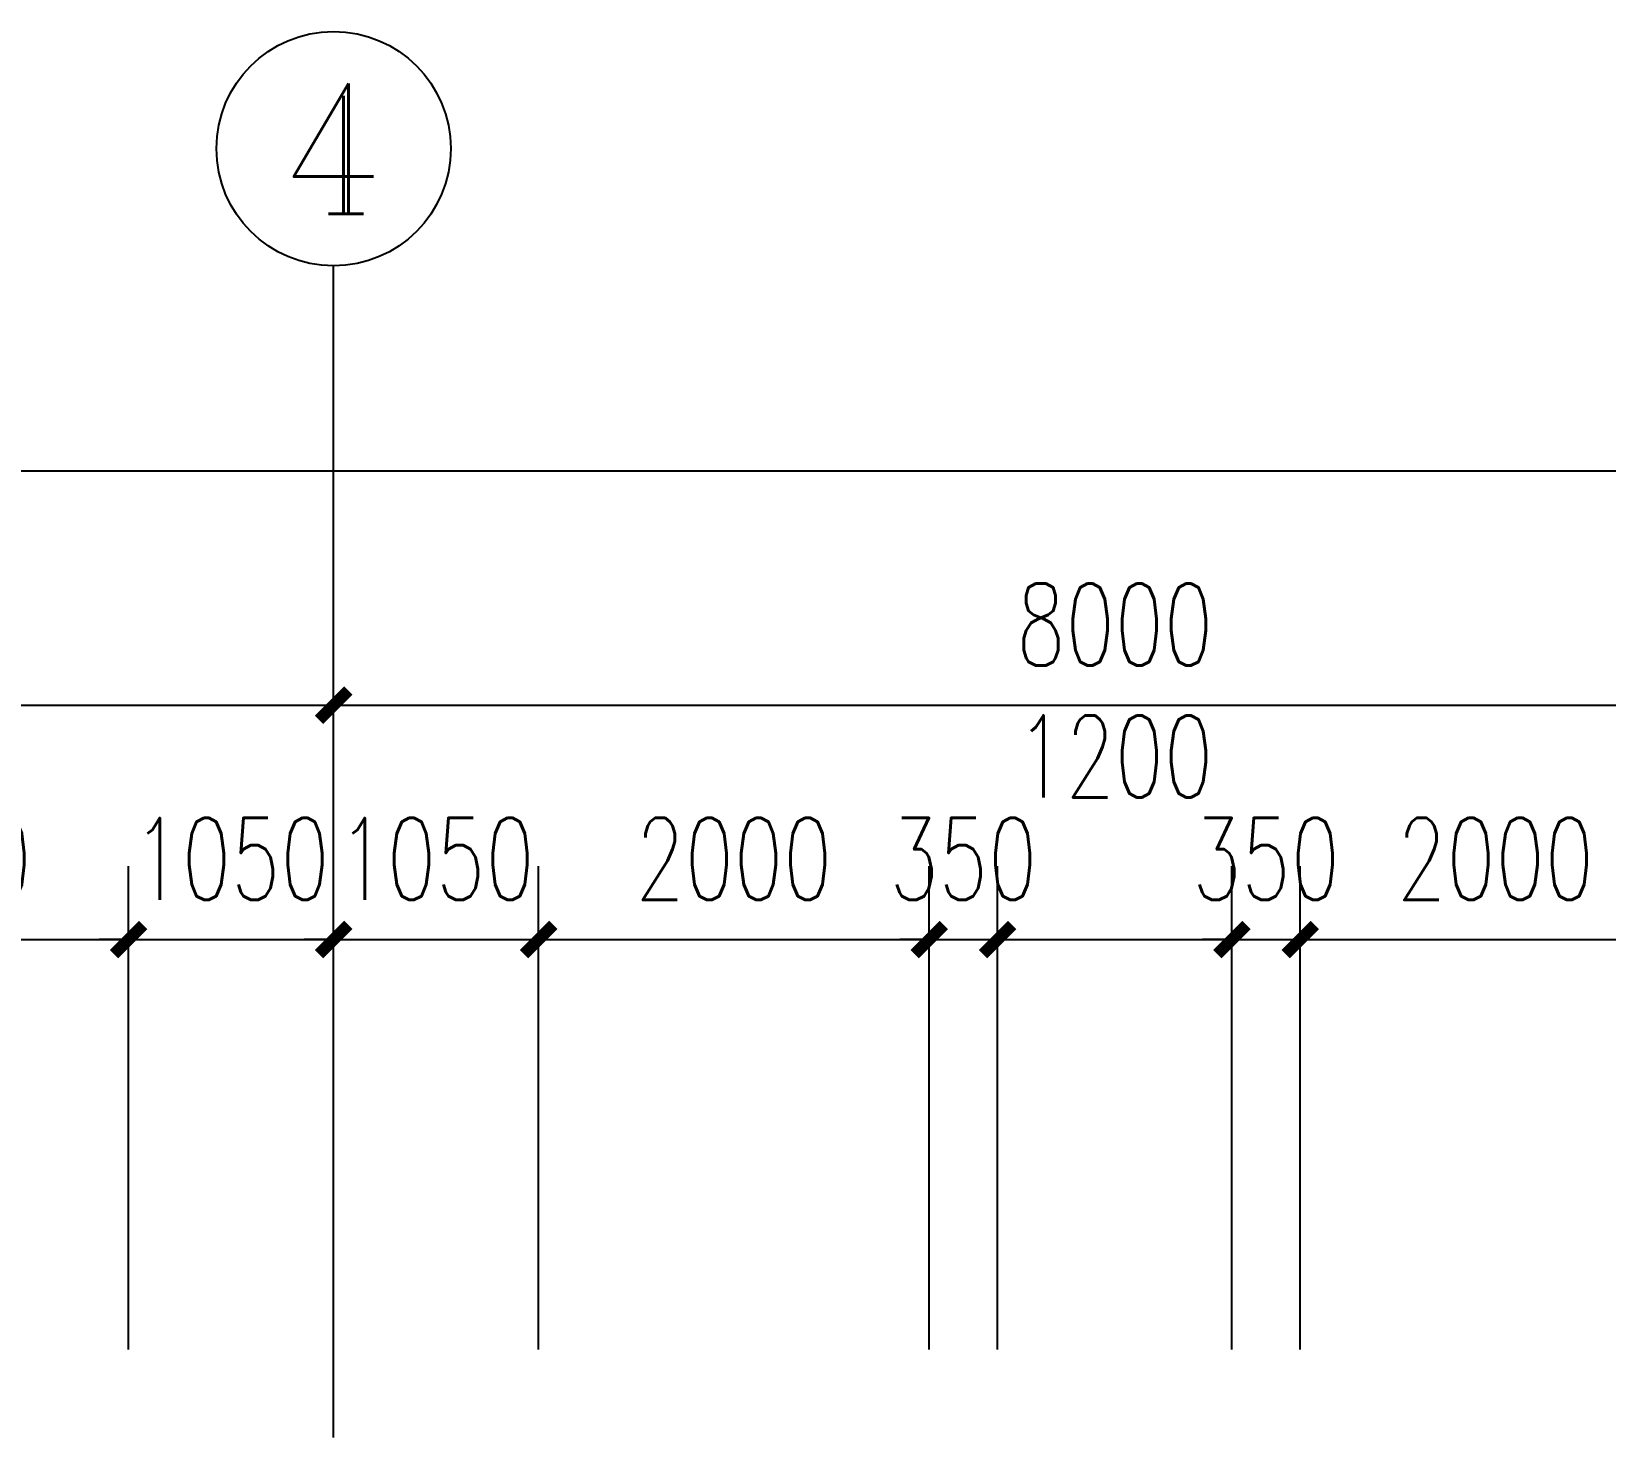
# Model space of a CAD drawing. Extents: x 0 to 2972856, y -1269770 to 0.
# Drawn here: x 2697609 to 2705669, y -1010756 to -1003556 of the extents above; entities that cross this region are included whole.
import ezdxf
from ezdxf.enums import TextEntityAlignment as Align

# ---------------------------------------------------------------- set-up
doc = ezdxf.new("R2010")
doc.units = 0
doc.header["$LTSCALE"] = 1000
doc.header["$PDSIZE"] = 50
doc.layers.add('1-建筑底图', color=8, linetype='Continuous')
doc.layers.add('AXIS_TEXT', color=7, linetype='Continuous')
doc.styles.add('_TCH_AXIS', font='COMPLEX', dxfattribs={"bigfont": 'GBCBIG'})
doc.styles.add('A_DIM_T3', font='SIMPLEX', dxfattribs={"width": 0.7, "bigfont": 'HZ'})
doc.styles.add('COMPLEX', font='COMPLEX')
doc.dimstyles.new('_TCH_ARCH&&150', dxfattribs={"dimtxt": 420, "dimasz": 150, "dimexe": 375, "dimexo": 450, "dimgap": 202.5, "dimtad": 1, "dimdec": 0, "dimzin": 0, "dimdsep": 46, "dimtxsty": 'A_DIM_T3', "dimblk": 'ARCHTICK', "dimcen": 0.09, "dimclrt": 7, "dimazin": 2, "dimtfac": 1, "dimtdec": 0, "dimtix": 1, "dimtmove": 2, "dimatfit": 3, "dimfxl": 150, "dimtolj": 1, "dimtzin": 0, "dimarcsym": 0})

# ---------------------------------------------------------------- blocks, each defined once
blk = doc.blocks.new('_ArchTick')
at = {"color": 0, "linetype": 'ByBlock', "const_width": 0.4}
blk.add_lwpolyline([(-0.5, -0.5), (0.5, 0.5)], dxfattribs=at)
blk = doc.blocks.new('*D221')
at = {"layer": '1-建筑底图', "color": 0, "lineweight": -2, "transparency": 16777216}
for p, q in [((-600, 79650), (-600, 84525)), ((106600, 79650), (106600, 84525)), ((-600, 84150), (106600, 84150))]:
    blk.add_line(p, q, dxfattribs=at)
at = {"layer": 'Defpoints', "color": 0, "transparency": 16777216}
for p in [(106600, 84150), (-600, 79200), (106600, 79200)]:
    blk.add_point(p, dxfattribs=at)
at = {"layer": '1-建筑底图', "color": 0, "lineweight": -2, "transparency": 16777216, "xscale": 150, "yscale": 150, "zscale": 150, "rotation": 180}
blk.add_blockref('_ArchTick', (-600, 84150), dxfattribs=at)
at = {"layer": '1-建筑底图', "color": 0, "lineweight": -2, "transparency": 16777216, "xscale": 150, "yscale": 150, "zscale": 150}
blk.add_blockref('_ArchTick', (106600, 84150), dxfattribs=at)
at = {"layer": '1-建筑底图', "color": 7, "transparency": 16777216, "insert": (53000, 84562.5), "char_height": 420, "attachment_point": 5, "style": 'A_DIM_T3'}
blk.add_mtext('\\A1;107200', dxfattribs=at)
blk = doc.blocks.new('*D225')
at = {"layer": '1-建筑底图', "color": 0, "lineweight": -2, "transparency": 16777216}
for p, q in [((15700, 79650), (15700, 83325)), ((23700, 79650), (23700, 83325)), ((15700, 82950), (23700, 82950))]:
    blk.add_line(p, q, dxfattribs=at)
at = {"layer": 'Defpoints', "color": 0, "transparency": 16777216}
for p in [(23700, 82950), (15700, 79200), (23700, 79200)]:
    blk.add_point(p, dxfattribs=at)
at = {"layer": '1-建筑底图', "color": 0, "lineweight": -2, "transparency": 16777216, "xscale": 150, "yscale": 150, "zscale": 150, "rotation": 180}
blk.add_blockref('_ArchTick', (15700, 82950), dxfattribs=at)
at = {"layer": '1-建筑底图', "color": 0, "lineweight": -2, "transparency": 16777216, "xscale": 150, "yscale": 150, "zscale": 150}
blk.add_blockref('_ArchTick', (23700, 82950), dxfattribs=at)
at = {"layer": '1-建筑底图', "color": 7, "transparency": 16777216, "insert": (19700, 83362.5), "char_height": 420, "attachment_point": 5, "style": 'A_DIM_T3'}
blk.add_mtext('\\A1;8000', dxfattribs=at)
blk = doc.blocks.new('*D226')
at = {"layer": '1-建筑底图', "color": 0, "lineweight": -2, "transparency": 16777216}
for p, q in [((23700, 79650), (23700, 83325)), ((31700, 79650), (31700, 83325)), ((23700, 82950), (31700, 82950))]:
    blk.add_line(p, q, dxfattribs=at)
at = {"layer": 'Defpoints', "color": 0, "transparency": 16777216}
for p in [(31700, 82950), (23700, 79200), (31700, 79200)]:
    blk.add_point(p, dxfattribs=at)
at = {"layer": '1-建筑底图', "color": 0, "lineweight": -2, "transparency": 16777216, "xscale": 150, "yscale": 150, "zscale": 150, "rotation": 180}
blk.add_blockref('_ArchTick', (23700, 82950), dxfattribs=at)
at = {"layer": '1-建筑底图', "color": 0, "lineweight": -2, "transparency": 16777216, "xscale": 150, "yscale": 150, "zscale": 150}
blk.add_blockref('_ArchTick', (31700, 82950), dxfattribs=at)
at = {"layer": '1-建筑底图', "color": 7, "transparency": 16777216, "insert": (27700, 83362.5), "char_height": 420, "attachment_point": 5, "style": 'A_DIM_T3'}
blk.add_mtext('\\A1;8000', dxfattribs=at)
blk = doc.blocks.new('*D325')
at = {"layer": '1-建筑底图', "color": 0, "lineweight": -2, "transparency": 16777216}
for p, q in [((28650, 79650), (28650, 82125)), ((30650, 79650), (30650, 82125)), ((28650, 81750), (30650, 81750))]:
    blk.add_line(p, q, dxfattribs=at)
at = {"layer": 'Defpoints', "color": 0, "transparency": 16777216}
for p in [(30650, 81750), (28650, 79200), (30650, 79200)]:
    blk.add_point(p, dxfattribs=at)
at = {"layer": '1-建筑底图', "color": 0, "lineweight": -2, "transparency": 16777216, "xscale": 150, "yscale": 150, "zscale": 150, "rotation": 180}
blk.add_blockref('_ArchTick', (28650, 81750), dxfattribs=at)
at = {"layer": '1-建筑底图', "color": 0, "lineweight": -2, "transparency": 16777216, "xscale": 150, "yscale": 150, "zscale": 150}
blk.add_blockref('_ArchTick', (30650, 81750), dxfattribs=at)
at = {"layer": '1-建筑底图', "color": 7, "transparency": 16777216, "insert": (29650, 82162.5), "char_height": 420, "attachment_point": 5, "style": 'A_DIM_T3'}
blk.add_mtext('\\A1;2000', dxfattribs=at)
blk = doc.blocks.new('*D326')
at = {"layer": '1-建筑底图', "color": 0, "lineweight": -2, "transparency": 16777216}
for p, q in [((28300, 79650), (28300, 82125)), ((28650, 79650), (28650, 82125)), ((28300, 81750), (28150, 81750)), ((28300, 81750), (28650, 81750)), ((28650, 81750), (28800, 81750))]:
    blk.add_line(p, q, dxfattribs=at)
at = {"layer": 'Defpoints', "color": 0, "transparency": 16777216}
for p in [(28650, 81750), (28300, 79200), (28650, 79200)]:
    blk.add_point(p, dxfattribs=at)
at = {"layer": '1-建筑底图', "color": 0, "lineweight": -2, "transparency": 16777216, "xscale": 150, "yscale": 150, "zscale": 150}
blk.add_blockref('_ArchTick', (28300, 81750), dxfattribs=at)
at = {"layer": '1-建筑底图', "color": 0, "lineweight": -2, "transparency": 16777216, "xscale": 150, "yscale": 150, "zscale": 150, "rotation": 180}
blk.add_blockref('_ArchTick', (28650, 81750), dxfattribs=at)
at = {"layer": '1-建筑底图', "color": 7, "transparency": 16777216, "insert": (28475, 82162.5), "char_height": 420, "attachment_point": 5, "style": 'A_DIM_T3'}
blk.add_mtext('\\A1;350', dxfattribs=at)
blk = doc.blocks.new('*D327')
at = {"layer": '1-建筑底图', "color": 0, "lineweight": -2, "transparency": 16777216}
for p, q in [((27100, 79650), (27100, 82125)), ((28300, 79650), (28300, 82125)), ((27100, 81750), (28300, 81750))]:
    blk.add_line(p, q, dxfattribs=at)
at = {"layer": 'Defpoints', "color": 0, "transparency": 16777216}
for p in [(28300, 81750), (27100, 79200), (28300, 79200)]:
    blk.add_point(p, dxfattribs=at)
at = {"layer": '1-建筑底图', "color": 0, "lineweight": -2, "transparency": 16777216, "xscale": 150, "yscale": 150, "zscale": 150, "rotation": 180}
blk.add_blockref('_ArchTick', (27100, 81750), dxfattribs=at)
at = {"layer": '1-建筑底图', "color": 0, "lineweight": -2, "transparency": 16777216, "xscale": 150, "yscale": 150, "zscale": 150}
blk.add_blockref('_ArchTick', (28300, 81750), dxfattribs=at)
at = {"layer": '1-建筑底图', "color": 7, "transparency": 16777216, "insert": (27700, 82687.5), "char_height": 420, "attachment_point": 5, "style": 'A_DIM_T3'}
blk.add_mtext('\\A1;1200', dxfattribs=at)
blk = doc.blocks.new('*D328')
at = {"layer": '1-建筑底图', "color": 0, "lineweight": -2, "transparency": 16777216}
for p, q in [((26750, 79650), (26750, 82125)), ((27100, 79650), (27100, 82125)), ((26750, 81750), (26600, 81750)), ((26750, 81750), (27100, 81750)), ((27100, 81750), (27250, 81750))]:
    blk.add_line(p, q, dxfattribs=at)
at = {"layer": 'Defpoints', "color": 0, "transparency": 16777216}
for p in [(27100, 81750), (26750, 79200), (27100, 79200)]:
    blk.add_point(p, dxfattribs=at)
at = {"layer": '1-建筑底图', "color": 0, "lineweight": -2, "transparency": 16777216, "xscale": 150, "yscale": 150, "zscale": 150}
blk.add_blockref('_ArchTick', (26750, 81750), dxfattribs=at)
at = {"layer": '1-建筑底图', "color": 0, "lineweight": -2, "transparency": 16777216, "xscale": 150, "yscale": 150, "zscale": 150, "rotation": 180}
blk.add_blockref('_ArchTick', (27100, 81750), dxfattribs=at)
at = {"layer": '1-建筑底图', "color": 7, "transparency": 16777216, "insert": (26925, 82162.5), "char_height": 420, "attachment_point": 5, "style": 'A_DIM_T3'}
blk.add_mtext('\\A1;350', dxfattribs=at)
blk = doc.blocks.new('*D329')
at = {"layer": '1-建筑底图', "color": 0, "lineweight": -2, "transparency": 16777216}
for p, q in [((24750, 79650), (24750, 82125)), ((26750, 79650), (26750, 82125)), ((24750, 81750), (26750, 81750))]:
    blk.add_line(p, q, dxfattribs=at)
at = {"layer": 'Defpoints', "color": 0, "transparency": 16777216}
for p in [(26750, 81750), (24750, 79200), (26750, 79200)]:
    blk.add_point(p, dxfattribs=at)
at = {"layer": '1-建筑底图', "color": 0, "lineweight": -2, "transparency": 16777216, "xscale": 150, "yscale": 150, "zscale": 150, "rotation": 180}
blk.add_blockref('_ArchTick', (24750, 81750), dxfattribs=at)
at = {"layer": '1-建筑底图', "color": 0, "lineweight": -2, "transparency": 16777216, "xscale": 150, "yscale": 150, "zscale": 150}
blk.add_blockref('_ArchTick', (26750, 81750), dxfattribs=at)
at = {"layer": '1-建筑底图', "color": 7, "transparency": 16777216, "insert": (25750, 82162.5), "char_height": 420, "attachment_point": 5, "style": 'A_DIM_T3'}
blk.add_mtext('\\A1;2000', dxfattribs=at)
blk = doc.blocks.new('*D330')
at = {"layer": '1-建筑底图', "color": 0, "lineweight": -2, "transparency": 16777216}
for p, q in [((23700, 79650), (23700, 82125)), ((24750, 79650), (24750, 82125)), ((23700, 81750), (23550, 81750)), ((23700, 81750), (24750, 81750)), ((24750, 81750), (24900, 81750))]:
    blk.add_line(p, q, dxfattribs=at)
at = {"layer": 'Defpoints', "color": 0, "transparency": 16777216}
for p in [(24750, 81750), (23700, 79200), (24750, 79200)]:
    blk.add_point(p, dxfattribs=at)
at = {"layer": '1-建筑底图', "color": 0, "lineweight": -2, "transparency": 16777216, "xscale": 150, "yscale": 150, "zscale": 150}
blk.add_blockref('_ArchTick', (23700, 81750), dxfattribs=at)
at = {"layer": '1-建筑底图', "color": 0, "lineweight": -2, "transparency": 16777216, "xscale": 150, "yscale": 150, "zscale": 150, "rotation": 180}
blk.add_blockref('_ArchTick', (24750, 81750), dxfattribs=at)
at = {"layer": '1-建筑底图', "color": 7, "transparency": 16777216, "insert": (24225, 82162.5), "char_height": 420, "attachment_point": 5, "style": 'A_DIM_T3'}
blk.add_mtext('\\A1;1050', dxfattribs=at)
blk = doc.blocks.new('*D331')
at = {"layer": '1-建筑底图', "color": 0, "lineweight": -2, "transparency": 16777216}
for p, q in [((22650, 79650), (22650, 82125)), ((23700, 79650), (23700, 82125)), ((22650, 81750), (22500, 81750)), ((22650, 81750), (23700, 81750)), ((23700, 81750), (23850, 81750))]:
    blk.add_line(p, q, dxfattribs=at)
at = {"layer": 'Defpoints', "color": 0, "transparency": 16777216}
for p in [(23700, 81750), (22650, 79200), (23700, 79200)]:
    blk.add_point(p, dxfattribs=at)
at = {"layer": '1-建筑底图', "color": 0, "lineweight": -2, "transparency": 16777216, "xscale": 150, "yscale": 150, "zscale": 150}
blk.add_blockref('_ArchTick', (22650, 81750), dxfattribs=at)
at = {"layer": '1-建筑底图', "color": 0, "lineweight": -2, "transparency": 16777216, "xscale": 150, "yscale": 150, "zscale": 150, "rotation": 180}
blk.add_blockref('_ArchTick', (23700, 81750), dxfattribs=at)
at = {"layer": '1-建筑底图', "color": 7, "transparency": 16777216, "insert": (23175, 82162.5), "char_height": 420, "attachment_point": 5, "style": 'A_DIM_T3'}
blk.add_mtext('\\A1;1050', dxfattribs=at)
blk = doc.blocks.new('*D332')
at = {"layer": '1-建筑底图', "color": 0, "lineweight": -2, "transparency": 16777216}
for p, q in [((20650, 79650), (20650, 82125)), ((22650, 79650), (22650, 82125)), ((20650, 81750), (22650, 81750))]:
    blk.add_line(p, q, dxfattribs=at)
at = {"layer": 'Defpoints', "color": 0, "transparency": 16777216}
for p in [(22650, 81750), (20650, 79200), (22650, 79200)]:
    blk.add_point(p, dxfattribs=at)
at = {"layer": '1-建筑底图', "color": 0, "lineweight": -2, "transparency": 16777216, "xscale": 150, "yscale": 150, "zscale": 150, "rotation": 180}
blk.add_blockref('_ArchTick', (20650, 81750), dxfattribs=at)
at = {"layer": '1-建筑底图', "color": 0, "lineweight": -2, "transparency": 16777216, "xscale": 150, "yscale": 150, "zscale": 150}
blk.add_blockref('_ArchTick', (22650, 81750), dxfattribs=at)
at = {"layer": '1-建筑底图', "color": 7, "transparency": 16777216, "insert": (21650, 82162.5), "char_height": 420, "attachment_point": 5, "style": 'A_DIM_T3'}
blk.add_mtext('\\A1;2000', dxfattribs=at)
blk = doc.blocks.new('*D836')
at = {"layer": '1-建筑底图', "color": 0, "lineweight": -2, "transparency": 16777216}
for p, q in [((-600, 79650), (-600, 84525)), ((106600, 79650), (106600, 84525)), ((-600, 84150), (106600, 84150))]:
    blk.add_line(p, q, dxfattribs=at)
at = {"layer": 'Defpoints', "color": 0, "transparency": 16777216}
for p in [(106600, 84150), (-600, 79200), (106600, 79200)]:
    blk.add_point(p, dxfattribs=at)
at = {"layer": '1-建筑底图', "color": 0, "lineweight": -2, "transparency": 16777216, "xscale": 150, "yscale": 150, "zscale": 150, "rotation": 180}
blk.add_blockref('_ArchTick', (-600, 84150), dxfattribs=at)
at = {"layer": '1-建筑底图', "color": 0, "lineweight": -2, "transparency": 16777216, "xscale": 150, "yscale": 150, "zscale": 150}
blk.add_blockref('_ArchTick', (106600, 84150), dxfattribs=at)
at = {"layer": '1-建筑底图', "color": 7, "transparency": 16777216, "insert": (53000, 84562.5), "char_height": 420, "attachment_point": 5, "style": 'A_DIM_T3'}
blk.add_mtext('\\A1;107200', dxfattribs=at)
blk = doc.blocks.new('*D840')
at = {"layer": '1-建筑底图', "color": 0, "lineweight": -2, "transparency": 16777216}
for p, q in [((15700, 79650), (15700, 83325)), ((23700, 79650), (23700, 83325)), ((15700, 82950), (23700, 82950))]:
    blk.add_line(p, q, dxfattribs=at)
at = {"layer": 'Defpoints', "color": 0, "transparency": 16777216}
for p in [(23700, 82950), (15700, 79200), (23700, 79200)]:
    blk.add_point(p, dxfattribs=at)
at = {"layer": '1-建筑底图', "color": 0, "lineweight": -2, "transparency": 16777216, "xscale": 150, "yscale": 150, "zscale": 150, "rotation": 180}
blk.add_blockref('_ArchTick', (15700, 82950), dxfattribs=at)
at = {"layer": '1-建筑底图', "color": 0, "lineweight": -2, "transparency": 16777216, "xscale": 150, "yscale": 150, "zscale": 150}
blk.add_blockref('_ArchTick', (23700, 82950), dxfattribs=at)
at = {"layer": '1-建筑底图', "color": 7, "transparency": 16777216, "insert": (19700, 83362.5), "char_height": 420, "attachment_point": 5, "style": 'A_DIM_T3'}
blk.add_mtext('\\A1;8000', dxfattribs=at)
blk = doc.blocks.new('*D841')
at = {"layer": '1-建筑底图', "color": 0, "lineweight": -2, "transparency": 16777216}
for p, q in [((23700, 79650), (23700, 83325)), ((31700, 79650), (31700, 83325)), ((23700, 82950), (31700, 82950))]:
    blk.add_line(p, q, dxfattribs=at)
at = {"layer": 'Defpoints', "color": 0, "transparency": 16777216}
for p in [(31700, 82950), (23700, 79200), (31700, 79200)]:
    blk.add_point(p, dxfattribs=at)
at = {"layer": '1-建筑底图', "color": 0, "lineweight": -2, "transparency": 16777216, "xscale": 150, "yscale": 150, "zscale": 150, "rotation": 180}
blk.add_blockref('_ArchTick', (23700, 82950), dxfattribs=at)
at = {"layer": '1-建筑底图', "color": 0, "lineweight": -2, "transparency": 16777216, "xscale": 150, "yscale": 150, "zscale": 150}
blk.add_blockref('_ArchTick', (31700, 82950), dxfattribs=at)
at = {"layer": '1-建筑底图', "color": 7, "transparency": 16777216, "insert": (27700, 83362.5), "char_height": 420, "attachment_point": 5, "style": 'A_DIM_T3'}
blk.add_mtext('\\A1;8000', dxfattribs=at)
blk = doc.blocks.new('*D940')
at = {"layer": '1-建筑底图', "color": 0, "lineweight": -2, "transparency": 16777216}
for p, q in [((28650, 79650), (28650, 82125)), ((30650, 79650), (30650, 82125)), ((28650, 81750), (30650, 81750))]:
    blk.add_line(p, q, dxfattribs=at)
at = {"layer": 'Defpoints', "color": 0, "transparency": 16777216}
for p in [(30650, 81750), (28650, 79200), (30650, 79200)]:
    blk.add_point(p, dxfattribs=at)
at = {"layer": '1-建筑底图', "color": 0, "lineweight": -2, "transparency": 16777216, "xscale": 150, "yscale": 150, "zscale": 150, "rotation": 180}
blk.add_blockref('_ArchTick', (28650, 81750), dxfattribs=at)
at = {"layer": '1-建筑底图', "color": 0, "lineweight": -2, "transparency": 16777216, "xscale": 150, "yscale": 150, "zscale": 150}
blk.add_blockref('_ArchTick', (30650, 81750), dxfattribs=at)
at = {"layer": '1-建筑底图', "color": 7, "transparency": 16777216, "insert": (29650, 82162.5), "char_height": 420, "attachment_point": 5, "style": 'A_DIM_T3'}
blk.add_mtext('\\A1;2000', dxfattribs=at)
blk = doc.blocks.new('*D941')
at = {"layer": '1-建筑底图', "color": 0, "lineweight": -2, "transparency": 16777216}
for p, q in [((28300, 79650), (28300, 82125)), ((28650, 79650), (28650, 82125)), ((28300, 81750), (28150, 81750)), ((28300, 81750), (28650, 81750)), ((28650, 81750), (28800, 81750))]:
    blk.add_line(p, q, dxfattribs=at)
at = {"layer": 'Defpoints', "color": 0, "transparency": 16777216}
for p in [(28650, 81750), (28300, 79200), (28650, 79200)]:
    blk.add_point(p, dxfattribs=at)
at = {"layer": '1-建筑底图', "color": 0, "lineweight": -2, "transparency": 16777216, "xscale": 150, "yscale": 150, "zscale": 150}
blk.add_blockref('_ArchTick', (28300, 81750), dxfattribs=at)
at = {"layer": '1-建筑底图', "color": 0, "lineweight": -2, "transparency": 16777216, "xscale": 150, "yscale": 150, "zscale": 150, "rotation": 180}
blk.add_blockref('_ArchTick', (28650, 81750), dxfattribs=at)
at = {"layer": '1-建筑底图', "color": 7, "transparency": 16777216, "insert": (28475, 82162.5), "char_height": 420, "attachment_point": 5, "style": 'A_DIM_T3'}
blk.add_mtext('\\A1;350', dxfattribs=at)
blk = doc.blocks.new('*D942')
at = {"layer": '1-建筑底图', "color": 0, "lineweight": -2, "transparency": 16777216}
for p, q in [((27100, 79650), (27100, 82125)), ((28300, 79650), (28300, 82125)), ((27100, 81750), (28300, 81750))]:
    blk.add_line(p, q, dxfattribs=at)
at = {"layer": 'Defpoints', "color": 0, "transparency": 16777216}
for p in [(28300, 81750), (27100, 79200), (28300, 79200)]:
    blk.add_point(p, dxfattribs=at)
at = {"layer": '1-建筑底图', "color": 0, "lineweight": -2, "transparency": 16777216, "xscale": 150, "yscale": 150, "zscale": 150, "rotation": 180}
blk.add_blockref('_ArchTick', (27100, 81750), dxfattribs=at)
at = {"layer": '1-建筑底图', "color": 0, "lineweight": -2, "transparency": 16777216, "xscale": 150, "yscale": 150, "zscale": 150}
blk.add_blockref('_ArchTick', (28300, 81750), dxfattribs=at)
at = {"layer": '1-建筑底图', "color": 7, "transparency": 16777216, "insert": (27700, 82687.5), "char_height": 420, "attachment_point": 5, "style": 'A_DIM_T3'}
blk.add_mtext('\\A1;1200', dxfattribs=at)
blk = doc.blocks.new('*D943')
at = {"layer": '1-建筑底图', "color": 0, "lineweight": -2, "transparency": 16777216}
for p, q in [((26750, 79650), (26750, 82125)), ((27100, 79650), (27100, 82125)), ((26750, 81750), (26600, 81750)), ((26750, 81750), (27100, 81750)), ((27100, 81750), (27250, 81750))]:
    blk.add_line(p, q, dxfattribs=at)
at = {"layer": 'Defpoints', "color": 0, "transparency": 16777216}
for p in [(27100, 81750), (26750, 79200), (27100, 79200)]:
    blk.add_point(p, dxfattribs=at)
at = {"layer": '1-建筑底图', "color": 0, "lineweight": -2, "transparency": 16777216, "xscale": 150, "yscale": 150, "zscale": 150}
blk.add_blockref('_ArchTick', (26750, 81750), dxfattribs=at)
at = {"layer": '1-建筑底图', "color": 0, "lineweight": -2, "transparency": 16777216, "xscale": 150, "yscale": 150, "zscale": 150, "rotation": 180}
blk.add_blockref('_ArchTick', (27100, 81750), dxfattribs=at)
at = {"layer": '1-建筑底图', "color": 7, "transparency": 16777216, "insert": (26925, 82162.5), "char_height": 420, "attachment_point": 5, "style": 'A_DIM_T3'}
blk.add_mtext('\\A1;350', dxfattribs=at)
blk = doc.blocks.new('*D944')
at = {"layer": '1-建筑底图', "color": 0, "lineweight": -2, "transparency": 16777216}
for p, q in [((24750, 79650), (24750, 82125)), ((26750, 79650), (26750, 82125)), ((24750, 81750), (26750, 81750))]:
    blk.add_line(p, q, dxfattribs=at)
at = {"layer": 'Defpoints', "color": 0, "transparency": 16777216}
for p in [(26750, 81750), (24750, 79200), (26750, 79200)]:
    blk.add_point(p, dxfattribs=at)
at = {"layer": '1-建筑底图', "color": 0, "lineweight": -2, "transparency": 16777216, "xscale": 150, "yscale": 150, "zscale": 150, "rotation": 180}
blk.add_blockref('_ArchTick', (24750, 81750), dxfattribs=at)
at = {"layer": '1-建筑底图', "color": 0, "lineweight": -2, "transparency": 16777216, "xscale": 150, "yscale": 150, "zscale": 150}
blk.add_blockref('_ArchTick', (26750, 81750), dxfattribs=at)
at = {"layer": '1-建筑底图', "color": 7, "transparency": 16777216, "insert": (25750, 82162.5), "char_height": 420, "attachment_point": 5, "style": 'A_DIM_T3'}
blk.add_mtext('\\A1;2000', dxfattribs=at)
blk = doc.blocks.new('*D945')
at = {"layer": '1-建筑底图', "color": 0, "lineweight": -2, "transparency": 16777216}
for p, q in [((23700, 79650), (23700, 82125)), ((24750, 79650), (24750, 82125)), ((23700, 81750), (23550, 81750)), ((23700, 81750), (24750, 81750)), ((24750, 81750), (24900, 81750))]:
    blk.add_line(p, q, dxfattribs=at)
at = {"layer": 'Defpoints', "color": 0, "transparency": 16777216}
for p in [(24750, 81750), (23700, 79200), (24750, 79200)]:
    blk.add_point(p, dxfattribs=at)
at = {"layer": '1-建筑底图', "color": 0, "lineweight": -2, "transparency": 16777216, "xscale": 150, "yscale": 150, "zscale": 150}
blk.add_blockref('_ArchTick', (23700, 81750), dxfattribs=at)
at = {"layer": '1-建筑底图', "color": 0, "lineweight": -2, "transparency": 16777216, "xscale": 150, "yscale": 150, "zscale": 150, "rotation": 180}
blk.add_blockref('_ArchTick', (24750, 81750), dxfattribs=at)
at = {"layer": '1-建筑底图', "color": 7, "transparency": 16777216, "insert": (24225, 82162.5), "char_height": 420, "attachment_point": 5, "style": 'A_DIM_T3'}
blk.add_mtext('\\A1;1050', dxfattribs=at)
blk = doc.blocks.new('*D946')
at = {"layer": '1-建筑底图', "color": 0, "lineweight": -2, "transparency": 16777216}
for p, q in [((22650, 79650), (22650, 82125)), ((23700, 79650), (23700, 82125)), ((22650, 81750), (22500, 81750)), ((22650, 81750), (23700, 81750)), ((23700, 81750), (23850, 81750))]:
    blk.add_line(p, q, dxfattribs=at)
at = {"layer": 'Defpoints', "color": 0, "transparency": 16777216}
for p in [(23700, 81750), (22650, 79200), (23700, 79200)]:
    blk.add_point(p, dxfattribs=at)
at = {"layer": '1-建筑底图', "color": 0, "lineweight": -2, "transparency": 16777216, "xscale": 150, "yscale": 150, "zscale": 150}
blk.add_blockref('_ArchTick', (22650, 81750), dxfattribs=at)
at = {"layer": '1-建筑底图', "color": 0, "lineweight": -2, "transparency": 16777216, "xscale": 150, "yscale": 150, "zscale": 150, "rotation": 180}
blk.add_blockref('_ArchTick', (23700, 81750), dxfattribs=at)
at = {"layer": '1-建筑底图', "color": 7, "transparency": 16777216, "insert": (23175, 82162.5), "char_height": 420, "attachment_point": 5, "style": 'A_DIM_T3'}
blk.add_mtext('\\A1;1050', dxfattribs=at)
blk = doc.blocks.new('*D947')
at = {"layer": '1-建筑底图', "color": 0, "lineweight": -2, "transparency": 16777216}
for p, q in [((20650, 79650), (20650, 82125)), ((22650, 79650), (22650, 82125)), ((20650, 81750), (22650, 81750))]:
    blk.add_line(p, q, dxfattribs=at)
at = {"layer": 'Defpoints', "color": 0, "transparency": 16777216}
for p in [(22650, 81750), (20650, 79200), (22650, 79200)]:
    blk.add_point(p, dxfattribs=at)
at = {"layer": '1-建筑底图', "color": 0, "lineweight": -2, "transparency": 16777216, "xscale": 150, "yscale": 150, "zscale": 150, "rotation": 180}
blk.add_blockref('_ArchTick', (20650, 81750), dxfattribs=at)
at = {"layer": '1-建筑底图', "color": 0, "lineweight": -2, "transparency": 16777216, "xscale": 150, "yscale": 150, "zscale": 150}
blk.add_blockref('_ArchTick', (22650, 81750), dxfattribs=at)
at = {"layer": '1-建筑底图', "color": 7, "transparency": 16777216, "insert": (21650, 82162.5), "char_height": 420, "attachment_point": 5, "style": 'A_DIM_T3'}
blk.add_mtext('\\A1;2000', dxfattribs=at)
blk = doc.blocks.new('_AXISO')
blk.add_circle((0, 0), 0.5)
at = {"layer": 'AXIS_TEXT', "style": 'COMPLEX', "width": 1.041667}
blk.add_attdef('A', text='', height=0.56, dxfattribs=at).set_placement((-0.25, -0.28), (0.25, -0.28), align=Align.FIT)
blk = doc.blocks.new('*D439')
at = {"layer": '1-建筑底图', "color": 0, "lineweight": -2, "transparency": 16777216}
for p, q in [((-600, 79650), (-600, 84525)), ((106600, 79650), (106600, 84525)), ((-600, 84150), (106600, 84150))]:
    blk.add_line(p, q, dxfattribs=at)
at = {"layer": 'Defpoints', "color": 0, "transparency": 16777216}
for p in [(106600, 84150), (-600, 79200), (106600, 79200)]:
    blk.add_point(p, dxfattribs=at)
at = {"layer": '1-建筑底图', "color": 0, "lineweight": -2, "transparency": 16777216, "xscale": 150, "yscale": 150, "zscale": 150, "rotation": 180}
blk.add_blockref('_ArchTick', (-600, 84150), dxfattribs=at)
at = {"layer": '1-建筑底图', "color": 0, "lineweight": -2, "transparency": 16777216, "xscale": 150, "yscale": 150, "zscale": 150}
blk.add_blockref('_ArchTick', (106600, 84150), dxfattribs=at)
at = {"layer": '1-建筑底图', "color": 7, "transparency": 16777216, "insert": (53000, 84562.5), "char_height": 420, "attachment_point": 5, "style": 'A_DIM_T3'}
blk.add_mtext('\\A1;107200', dxfattribs=at)
blk = doc.blocks.new('*D443')
at = {"layer": '1-建筑底图', "color": 0, "lineweight": -2, "transparency": 16777216}
for p, q in [((15700, 79650), (15700, 83325)), ((23700, 79650), (23700, 83325)), ((15700, 82950), (23700, 82950))]:
    blk.add_line(p, q, dxfattribs=at)
at = {"layer": 'Defpoints', "color": 0, "transparency": 16777216}
for p in [(23700, 82950), (15700, 79200), (23700, 79200)]:
    blk.add_point(p, dxfattribs=at)
at = {"layer": '1-建筑底图', "color": 0, "lineweight": -2, "transparency": 16777216, "xscale": 150, "yscale": 150, "zscale": 150, "rotation": 180}
blk.add_blockref('_ArchTick', (15700, 82950), dxfattribs=at)
at = {"layer": '1-建筑底图', "color": 0, "lineweight": -2, "transparency": 16777216, "xscale": 150, "yscale": 150, "zscale": 150}
blk.add_blockref('_ArchTick', (23700, 82950), dxfattribs=at)
at = {"layer": '1-建筑底图', "color": 7, "transparency": 16777216, "insert": (19700, 83362.5), "char_height": 420, "attachment_point": 5, "style": 'A_DIM_T3'}
blk.add_mtext('\\A1;8000', dxfattribs=at)
blk = doc.blocks.new('*D444')
at = {"layer": '1-建筑底图', "color": 0, "lineweight": -2, "transparency": 16777216}
for p, q in [((23700, 79650), (23700, 83325)), ((31700, 79650), (31700, 83325)), ((23700, 82950), (31700, 82950))]:
    blk.add_line(p, q, dxfattribs=at)
at = {"layer": 'Defpoints', "color": 0, "transparency": 16777216}
for p in [(31700, 82950), (23700, 79200), (31700, 79200)]:
    blk.add_point(p, dxfattribs=at)
at = {"layer": '1-建筑底图', "color": 0, "lineweight": -2, "transparency": 16777216, "xscale": 150, "yscale": 150, "zscale": 150, "rotation": 180}
blk.add_blockref('_ArchTick', (23700, 82950), dxfattribs=at)
at = {"layer": '1-建筑底图', "color": 0, "lineweight": -2, "transparency": 16777216, "xscale": 150, "yscale": 150, "zscale": 150}
blk.add_blockref('_ArchTick', (31700, 82950), dxfattribs=at)
at = {"layer": '1-建筑底图', "color": 7, "transparency": 16777216, "insert": (27700, 83362.5), "char_height": 420, "attachment_point": 5, "style": 'A_DIM_T3'}
blk.add_mtext('\\A1;8000', dxfattribs=at)
blk = doc.blocks.new('*D543')
at = {"layer": '1-建筑底图', "color": 0, "lineweight": -2, "transparency": 16777216}
for p, q in [((28650, 79650), (28650, 82125)), ((30650, 79650), (30650, 82125)), ((28650, 81750), (30650, 81750))]:
    blk.add_line(p, q, dxfattribs=at)
at = {"layer": 'Defpoints', "color": 0, "transparency": 16777216}
for p in [(30650, 81750), (28650, 79200), (30650, 79200)]:
    blk.add_point(p, dxfattribs=at)
at = {"layer": '1-建筑底图', "color": 0, "lineweight": -2, "transparency": 16777216, "xscale": 150, "yscale": 150, "zscale": 150, "rotation": 180}
blk.add_blockref('_ArchTick', (28650, 81750), dxfattribs=at)
at = {"layer": '1-建筑底图', "color": 0, "lineweight": -2, "transparency": 16777216, "xscale": 150, "yscale": 150, "zscale": 150}
blk.add_blockref('_ArchTick', (30650, 81750), dxfattribs=at)
at = {"layer": '1-建筑底图', "color": 7, "transparency": 16777216, "insert": (29650, 82162.5), "char_height": 420, "attachment_point": 5, "style": 'A_DIM_T3'}
blk.add_mtext('\\A1;2000', dxfattribs=at)
blk = doc.blocks.new('*D544')
at = {"layer": '1-建筑底图', "color": 0, "lineweight": -2, "transparency": 16777216}
for p, q in [((28300, 79650), (28300, 82125)), ((28650, 79650), (28650, 82125)), ((28300, 81750), (28150, 81750)), ((28300, 81750), (28650, 81750)), ((28650, 81750), (28800, 81750))]:
    blk.add_line(p, q, dxfattribs=at)
at = {"layer": 'Defpoints', "color": 0, "transparency": 16777216}
for p in [(28650, 81750), (28300, 79200), (28650, 79200)]:
    blk.add_point(p, dxfattribs=at)
at = {"layer": '1-建筑底图', "color": 0, "lineweight": -2, "transparency": 16777216, "xscale": 150, "yscale": 150, "zscale": 150}
blk.add_blockref('_ArchTick', (28300, 81750), dxfattribs=at)
at = {"layer": '1-建筑底图', "color": 0, "lineweight": -2, "transparency": 16777216, "xscale": 150, "yscale": 150, "zscale": 150, "rotation": 180}
blk.add_blockref('_ArchTick', (28650, 81750), dxfattribs=at)
at = {"layer": '1-建筑底图', "color": 7, "transparency": 16777216, "insert": (28475, 82162.5), "char_height": 420, "attachment_point": 5, "style": 'A_DIM_T3'}
blk.add_mtext('\\A1;350', dxfattribs=at)
blk = doc.blocks.new('*D545')
at = {"layer": '1-建筑底图', "color": 0, "lineweight": -2, "transparency": 16777216}
for p, q in [((27100, 79650), (27100, 82125)), ((28300, 79650), (28300, 82125)), ((27100, 81750), (28300, 81750))]:
    blk.add_line(p, q, dxfattribs=at)
at = {"layer": 'Defpoints', "color": 0, "transparency": 16777216}
for p in [(28300, 81750), (27100, 79200), (28300, 79200)]:
    blk.add_point(p, dxfattribs=at)
at = {"layer": '1-建筑底图', "color": 0, "lineweight": -2, "transparency": 16777216, "xscale": 150, "yscale": 150, "zscale": 150, "rotation": 180}
blk.add_blockref('_ArchTick', (27100, 81750), dxfattribs=at)
at = {"layer": '1-建筑底图', "color": 0, "lineweight": -2, "transparency": 16777216, "xscale": 150, "yscale": 150, "zscale": 150}
blk.add_blockref('_ArchTick', (28300, 81750), dxfattribs=at)
at = {"layer": '1-建筑底图', "color": 7, "transparency": 16777216, "insert": (27700, 82687.5), "char_height": 420, "attachment_point": 5, "style": 'A_DIM_T3'}
blk.add_mtext('\\A1;1200', dxfattribs=at)
blk = doc.blocks.new('*D546')
at = {"layer": '1-建筑底图', "color": 0, "lineweight": -2, "transparency": 16777216}
for p, q in [((26750, 79650), (26750, 82125)), ((27100, 79650), (27100, 82125)), ((26750, 81750), (26600, 81750)), ((26750, 81750), (27100, 81750)), ((27100, 81750), (27250, 81750))]:
    blk.add_line(p, q, dxfattribs=at)
at = {"layer": 'Defpoints', "color": 0, "transparency": 16777216}
for p in [(27100, 81750), (26750, 79200), (27100, 79200)]:
    blk.add_point(p, dxfattribs=at)
at = {"layer": '1-建筑底图', "color": 0, "lineweight": -2, "transparency": 16777216, "xscale": 150, "yscale": 150, "zscale": 150}
blk.add_blockref('_ArchTick', (26750, 81750), dxfattribs=at)
at = {"layer": '1-建筑底图', "color": 0, "lineweight": -2, "transparency": 16777216, "xscale": 150, "yscale": 150, "zscale": 150, "rotation": 180}
blk.add_blockref('_ArchTick', (27100, 81750), dxfattribs=at)
at = {"layer": '1-建筑底图', "color": 7, "transparency": 16777216, "insert": (26925, 82162.5), "char_height": 420, "attachment_point": 5, "style": 'A_DIM_T3'}
blk.add_mtext('\\A1;350', dxfattribs=at)
blk = doc.blocks.new('*D547')
at = {"layer": '1-建筑底图', "color": 0, "lineweight": -2, "transparency": 16777216}
for p, q in [((24750, 79650), (24750, 82125)), ((26750, 79650), (26750, 82125)), ((24750, 81750), (26750, 81750))]:
    blk.add_line(p, q, dxfattribs=at)
at = {"layer": 'Defpoints', "color": 0, "transparency": 16777216}
for p in [(26750, 81750), (24750, 79200), (26750, 79200)]:
    blk.add_point(p, dxfattribs=at)
at = {"layer": '1-建筑底图', "color": 0, "lineweight": -2, "transparency": 16777216, "xscale": 150, "yscale": 150, "zscale": 150, "rotation": 180}
blk.add_blockref('_ArchTick', (24750, 81750), dxfattribs=at)
at = {"layer": '1-建筑底图', "color": 0, "lineweight": -2, "transparency": 16777216, "xscale": 150, "yscale": 150, "zscale": 150}
blk.add_blockref('_ArchTick', (26750, 81750), dxfattribs=at)
at = {"layer": '1-建筑底图', "color": 7, "transparency": 16777216, "insert": (25750, 82162.5), "char_height": 420, "attachment_point": 5, "style": 'A_DIM_T3'}
blk.add_mtext('\\A1;2000', dxfattribs=at)
blk = doc.blocks.new('*D548')
at = {"layer": '1-建筑底图', "color": 0, "lineweight": -2, "transparency": 16777216}
for p, q in [((23700, 79650), (23700, 82125)), ((24750, 79650), (24750, 82125)), ((23700, 81750), (23550, 81750)), ((23700, 81750), (24750, 81750)), ((24750, 81750), (24900, 81750))]:
    blk.add_line(p, q, dxfattribs=at)
at = {"layer": 'Defpoints', "color": 0, "transparency": 16777216}
for p in [(24750, 81750), (23700, 79200), (24750, 79200)]:
    blk.add_point(p, dxfattribs=at)
at = {"layer": '1-建筑底图', "color": 0, "lineweight": -2, "transparency": 16777216, "xscale": 150, "yscale": 150, "zscale": 150}
blk.add_blockref('_ArchTick', (23700, 81750), dxfattribs=at)
at = {"layer": '1-建筑底图', "color": 0, "lineweight": -2, "transparency": 16777216, "xscale": 150, "yscale": 150, "zscale": 150, "rotation": 180}
blk.add_blockref('_ArchTick', (24750, 81750), dxfattribs=at)
at = {"layer": '1-建筑底图', "color": 7, "transparency": 16777216, "insert": (24225, 82162.5), "char_height": 420, "attachment_point": 5, "style": 'A_DIM_T3'}
blk.add_mtext('\\A1;1050', dxfattribs=at)
blk = doc.blocks.new('*D549')
at = {"layer": '1-建筑底图', "color": 0, "lineweight": -2, "transparency": 16777216}
for p, q in [((22650, 79650), (22650, 82125)), ((23700, 79650), (23700, 82125)), ((22650, 81750), (22500, 81750)), ((22650, 81750), (23700, 81750)), ((23700, 81750), (23850, 81750))]:
    blk.add_line(p, q, dxfattribs=at)
at = {"layer": 'Defpoints', "color": 0, "transparency": 16777216}
for p in [(23700, 81750), (22650, 79200), (23700, 79200)]:
    blk.add_point(p, dxfattribs=at)
at = {"layer": '1-建筑底图', "color": 0, "lineweight": -2, "transparency": 16777216, "xscale": 150, "yscale": 150, "zscale": 150}
blk.add_blockref('_ArchTick', (22650, 81750), dxfattribs=at)
at = {"layer": '1-建筑底图', "color": 0, "lineweight": -2, "transparency": 16777216, "xscale": 150, "yscale": 150, "zscale": 150, "rotation": 180}
blk.add_blockref('_ArchTick', (23700, 81750), dxfattribs=at)
at = {"layer": '1-建筑底图', "color": 7, "transparency": 16777216, "insert": (23175, 82162.5), "char_height": 420, "attachment_point": 5, "style": 'A_DIM_T3'}
blk.add_mtext('\\A1;1050', dxfattribs=at)
blk = doc.blocks.new('*D550')
at = {"layer": '1-建筑底图', "color": 0, "lineweight": -2, "transparency": 16777216}
for p, q in [((20650, 79650), (20650, 82125)), ((22650, 79650), (22650, 82125)), ((20650, 81750), (22650, 81750))]:
    blk.add_line(p, q, dxfattribs=at)
at = {"layer": 'Defpoints', "color": 0, "transparency": 16777216}
for p in [(22650, 81750), (20650, 79200), (22650, 79200)]:
    blk.add_point(p, dxfattribs=at)
at = {"layer": '1-建筑底图', "color": 0, "lineweight": -2, "transparency": 16777216, "xscale": 150, "yscale": 150, "zscale": 150, "rotation": 180}
blk.add_blockref('_ArchTick', (20650, 81750), dxfattribs=at)
at = {"layer": '1-建筑底图', "color": 0, "lineweight": -2, "transparency": 16777216, "xscale": 150, "yscale": 150, "zscale": 150}
blk.add_blockref('_ArchTick', (22650, 81750), dxfattribs=at)
at = {"layer": '1-建筑底图', "color": 7, "transparency": 16777216, "insert": (21650, 82162.5), "char_height": 420, "attachment_point": 5, "style": 'A_DIM_T3'}
blk.add_mtext('\\A1;2000', dxfattribs=at)
blk = doc.blocks.new('1-二层建筑底图')
at = {"layer": '1-建筑底图'}
blk.add_line((23700, 79200), (23700, 85200), dxfattribs=at)
ref = blk.add_blockref('_AXISO', (23700, 85800), dxfattribs=dict(at, xscale=1200, yscale=1200, zscale=1200))
ref.add_attrib('A', '4', dxfattribs={"layer": 'AXIS_TEXT', "height": 668.2, "style": '_TCH_AXIS'}).set_placement((23445.5, 85465.9), (23954.5, 85465.9), align=Align.FIT)
for p1, p2, distance, picture, middle in [((-600, 79200), (106600, 79200), 4950, '*D221', (53000, 84562.5)), ((-600, 79200), (106600, 79200), 4950, '*D836', (53000, 84562.5)), ((-600, 79200), (106600, 79200), 4950, '*D439', (53000, 84562.5)), ((15700, 79200), (23700, 79200), 3750, '*D225', (19700, 83362.5)), ((15700, 79200), (23700, 79200), 3750, '*D840', (19700, 83362.5)), ((15700, 79200), (23700, 79200), 3750, '*D443', (19700, 83362.5)), ((23700, 79200), (31700, 79200), 3750, '*D226', (27700, 83362.5)), ((23700, 79200), (31700, 79200), 3750, '*D841', (27700, 83362.5)), ((23700, 79200), (31700, 79200), 3750, '*D444', (27700, 83362.5)), ((20650, 79200), (22650, 79200), 2550, '*D332', (21650, 82162.5)), ((20650, 79200), (22650, 79200), 2550, '*D947', (21650, 82162.5)), ((20650, 79200), (22650, 79200), 2550, '*D550', (21650, 82162.5)), ((22650, 79200), (23700, 79200), 2550, '*D331', (23175, 82162.5)), ((22650, 79200), (23700, 79200), 2550, '*D946', (23175, 82162.5)), ((22650, 79200), (23700, 79200), 2550, '*D549', (23175, 82162.5)), ((23700, 79200), (24750, 79200), 2550, '*D330', (24225, 82162.5)), ((23700, 79200), (24750, 79200), 2550, '*D945', (24225, 82162.5)), ((23700, 79200), (24750, 79200), 2550, '*D548', (24225, 82162.5)), ((24750, 79200), (26750, 79200), 2550, '*D329', (25750, 82162.5)), ((24750, 79200), (26750, 79200), 2550, '*D944', (25750, 82162.5)), ((24750, 79200), (26750, 79200), 2550, '*D547', (25750, 82162.5)), ((26750, 79200), (27100, 79200), 2550, '*D328', (26925, 82162.5)), ((26750, 79200), (27100, 79200), 2550, '*D943', (26925, 82162.5)), ((26750, 79200), (27100, 79200), 2550, '*D546', (26925, 82162.5)), ((28300, 79200), (28650, 79200), 2550, '*D326', (28475, 82162.5)), ((28300, 79200), (28650, 79200), 2550, '*D941', (28475, 82162.5)), ((28300, 79200), (28650, 79200), 2550, '*D544', (28475, 82162.5)), ((28650, 79200), (30650, 79200), 2550, '*D325', (29650, 82162.5)), ((28650, 79200), (30650, 79200), 2550, '*D940', (29650, 82162.5)), ((28650, 79200), (30650, 79200), 2550, '*D543', (29650, 82162.5))]:
    dim = blk.add_aligned_dim(p1=p1, p2=p2, distance=distance, dimstyle='_TCH_ARCH&&150', dxfattribs=at)
    dim.commit()
    dim.dimension.update_dxf_attribs({"geometry": picture, "text_midpoint": middle})
for picture in ['*D327', '*D942', '*D545']:
    dim = blk.add_linear_dim(base=(28300, 81750), p1=(27100, 79200), p2=(28300, 79200), angle=360, dimstyle='_TCH_ARCH&&150', dxfattribs=at)
    dim.commit()
    dim.dimension.update_dxf_attribs({"geometry": picture, "text_midpoint": (27700, 82687.5), "dimtype": 161})

msp = doc.modelspace()

# ---------------------------------------------------------------- block references
at = {"layer": '1-建筑底图', "linetype": 'ByBlock'}
msp.add_blockref('1-二层建筑底图', (2675455.9, -1089955.7), dxfattribs=at)
msp.add_blockref('1-二层建筑底图', (2675455.9, -1089955.7), dxfattribs=at)

doc.saveas('drawing.dxf')
